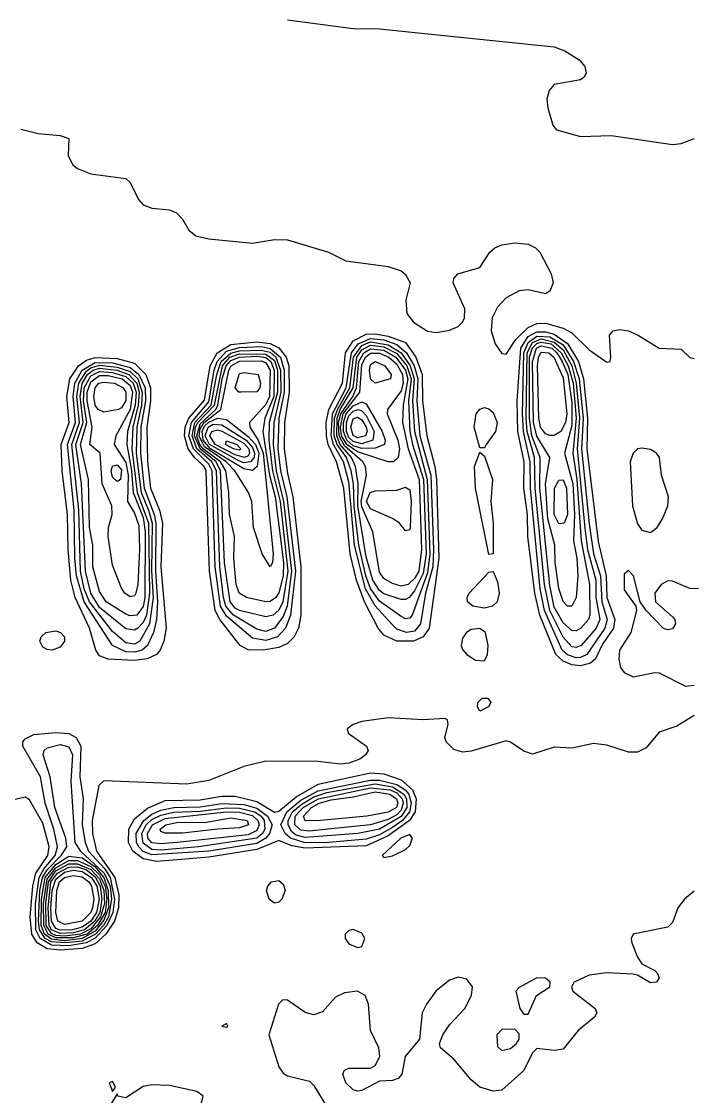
# Model space of a CAD drawing. Header units: inches. Extents: x 3311818 to 3313075, y 1372003 to 1372737.
# Drawn here: x 3312307.6 to 3312366, y 1372491.9 to 1372585.6 of the extents above; entities that cross this region are included whole.
import ezdxf

# ---------------------------------------------------------------- set-up
doc = ezdxf.new("R2010")
doc.units = ezdxf.units.IN
doc.header["$MEASUREMENT"] = 0

msp = doc.modelspace()

# ---------------------------------------------------------------- linework, layer by layer
for points, elevation in [([(3312330.75, 1372585.713), (3312336.468, 1372584.934), (3312338.754, 1372584.917), (3312354, 1372583.337), (3312354.91, 1372582.987), (3312356.167, 1372582.225), (3312356.668, 1372581.646), (3312356.777, 1372581.082), (3312356.613, 1372580.701), (3312356.287, 1372580.472), (3312354, 1372580.069), (3312353.539, 1372579.557), (3312353.344, 1372578.795), (3312353.423, 1372578.033), (3312353.873, 1372576.508), (3312354.202, 1372576.127), (3312356.287, 1372575.537), (3312358.955, 1372575.628), (3312364.29, 1372574.834), (3312365.053, 1372574.91), (3312366.196, 1372575.373)], 4494), ([(3312307.501, 1372576.184), (3312309.026, 1372575.797), (3312310.931, 1372575.615), (3312311.694, 1372575.365), (3312311.617, 1372573.84), (3312312.035, 1372573.078), (3312312.456, 1372572.741), (3312313.599, 1372572.282), (3312316.648, 1372571.869), (3312317.03, 1372571.532), (3312317.746, 1372570.029), (3312318.173, 1372569.568), (3312318.935, 1372569.285), (3312320.46, 1372569.145), (3312321.063, 1372568.885), (3312321.603, 1372568.34), (3312322.155, 1372567.361), (3312322.747, 1372566.874), (3312323.89, 1372566.615), (3312327.701, 1372566.247), (3312329.607, 1372566.551), (3312330.75, 1372566.519), (3312334.329, 1372565.455), (3312335.832, 1372564.693), (3312339.517, 1372564.191), (3312340.66, 1372563.81), (3312341.041, 1372563.518), (3312341.435, 1372562.787), (3312341.047, 1372561.263), (3312341.142, 1372560.119), (3312341.725, 1372559.357), (3312342.947, 1372558.553), (3312343.709, 1372558.444), (3312344.853, 1372558.648), (3312345.615, 1372558.978), (3312346, 1372559.357), (3312346.177, 1372559.738), (3312346.2, 1372560.5), (3312345.178, 1372562.787), (3312345.246, 1372563.168), (3312345.603, 1372563.549), (3312347.52, 1372564.127), (3312348.375, 1372565.455), (3312348.819, 1372565.836), (3312349.426, 1372566.089), (3312350.57, 1372566.263), (3312351.713, 1372566.139), (3312352.349, 1372565.836), (3312352.744, 1372565.455), (3312353.715, 1372563.549), (3312353.89, 1372562.787), (3312353.619, 1372562.048), (3312353.237, 1372561.826), (3312351.713, 1372562.172), (3312350.951, 1372562.082), (3312349.807, 1372561.464), (3312349.045, 1372560.657), (3312348.597, 1372559.738), (3312348.491, 1372558.595), (3312348.84, 1372557.451), (3312349.426, 1372556.629), (3312349.807, 1372556.558), (3312350.634, 1372557.832), (3312351.713, 1372558.897), (3312352.475, 1372559.231), (3312353.237, 1372559.266), (3312354.762, 1372558.837), (3312355.524, 1372558.413), (3312357.049, 1372556.95), (3312358.573, 1372555.859), (3312358.859, 1372555.927), (3312358.927, 1372556.308), (3312358.799, 1372558.213), (3312359.124, 1372558.595), (3312359.717, 1372558.708), (3312360.479, 1372558.581), (3312361.241, 1372558.248), (3312363.147, 1372557.07), (3312365.053, 1372557.007), (3312365.815, 1372556.276), (3312366.196, 1372556.169)], 4495), ([(3312341.741, 1372531.534), (3312340.279, 1372531.557), (3312339.135, 1372532.063), (3312338.659, 1372532.677), (3312337.448, 1372534.964), (3312336.773, 1372536.87), (3312336.211, 1372539.157), (3312335.663, 1372544.874), (3312335.021, 1372547.161), (3312334.289, 1372548.685), (3312334.134, 1372549.447), (3312334.128, 1372550.591), (3312334.359, 1372551.734), (3312335.537, 1372554.021), (3312335.812, 1372556.689), (3312336.468, 1372557.721), (3312337.611, 1372558.308), (3312338.373, 1372558.347), (3312339.517, 1372558.138), (3312341.041, 1372557.564), (3312341.943, 1372556.308), (3312342.493, 1372554.783), (3312342.503, 1372552.496), (3312342.882, 1372549.447), (3312343.594, 1372546.779), (3312343.734, 1372545.636), (3312343.923, 1372538.776), (3312343.088, 1372532.677), (3312342.566, 1372531.919), (3312341.741, 1372531.534)], 4496), ([(3312341.117, 1372532.296), (3312340.279, 1372532.603), (3312339.898, 1372532.96), (3312338.373, 1372534.635), (3312337.548, 1372536.108), (3312336.571, 1372539.919), (3312336.086, 1372545.437), (3312335.628, 1372547.161), (3312334.754, 1372548.685), (3312334.552, 1372549.447), (3312334.664, 1372551.353), (3312335.866, 1372553.64), (3312336.318, 1372556.689), (3312336.893, 1372557.451), (3312337.992, 1372557.93), (3312339.135, 1372557.8), (3312340.279, 1372557.4), (3312341.118, 1372556.689), (3312341.78, 1372555.546), (3312342.096, 1372554.402), (3312342.004, 1372552.496), (3312342.29, 1372549.447), (3312343.229, 1372546.017), (3312343.471, 1372539.538), (3312343.4, 1372538.013), (3312342.786, 1372535.726), (3312342.346, 1372533.058), (3312341.803, 1372532.426), (3312341.117, 1372532.296)], 4497), ([(3312357.156, 1372529.628), (3312356.287, 1372529.392), (3312355.524, 1372529.469), (3312354.762, 1372529.797), (3312354.119, 1372530.391), (3312352.749, 1372533.821), (3312352.305, 1372535.726), (3312351.683, 1372540.681), (3312351.649, 1372542.587), (3312351.349, 1372544.874), (3312351.36, 1372547.161), (3312350.813, 1372549.828), (3312350.754, 1372552.496), (3312351.075, 1372557.07), (3312351.713, 1372558.107), (3312352.475, 1372558.506), (3312353.237, 1372558.52), (3312354, 1372558.307), (3312355.143, 1372557.492), (3312356.099, 1372555.927), (3312356.549, 1372554.402), (3312356.903, 1372550.972), (3312356.845, 1372548.304), (3312357.811, 1372540.24), (3312358.523, 1372537.251), (3312358.587, 1372535.345), (3312359.283, 1372533.44), (3312359.172, 1372532.677), (3312358.192, 1372531.29), (3312357.596, 1372530.009), (3312357.156, 1372529.628)], 4496), ([(3312356.848, 1372530.391), (3312356.287, 1372530.106), (3312355.905, 1372530.092), (3312355.143, 1372530.362), (3312354.694, 1372530.772), (3312353.156, 1372534.202), (3312352.78, 1372536.108), (3312351.917, 1372544.874), (3312351.896, 1372547.161), (3312351.307, 1372549.828), (3312351.216, 1372551.353), (3312351.356, 1372556.689), (3312351.713, 1372557.578), (3312352.475, 1372558.137), (3312353.619, 1372558.08), (3312354.762, 1372557.371), (3312355.674, 1372555.927), (3312356.155, 1372554.402), (3312356.505, 1372550.972), (3312356.384, 1372548.304), (3312357.049, 1372541.761), (3312357.43, 1372539.159), (3312358.019, 1372537.251), (3312358.141, 1372534.964), (3312358.609, 1372533.44), (3312358.415, 1372532.677), (3312356.848, 1372530.391)], 4497), ([(3312356.339, 1372531.153), (3312355.905, 1372530.98), (3312355.524, 1372531.054), (3312354.762, 1372531.88), (3312353.597, 1372534.202), (3312353.15, 1372536.489), (3312352.334, 1372544.874), (3312352.284, 1372547.542), (3312351.636, 1372549.828), (3312351.542, 1372550.972), (3312351.637, 1372556.689), (3312352.094, 1372557.578), (3312352.856, 1372557.909), (3312354, 1372557.61), (3312354.762, 1372556.927), (3312355.524, 1372555.53), (3312355.907, 1372554.021), (3312356.195, 1372550.972), (3312356.006, 1372548.304), (3312356.668, 1372541.38), (3312356.905, 1372539.538), (3312357.62, 1372536.87), (3312357.607, 1372535.345), (3312357.958, 1372533.44), (3312357.645, 1372532.677), (3312356.339, 1372531.153)], 4498), ([(3312328.631, 1372530.772), (3312327.32, 1372530.791), (3312326.63, 1372531.153), (3312324.852, 1372533.44), (3312324.445, 1372534.202), (3312323.96, 1372537.632), (3312323.657, 1372546.398), (3312323.49, 1372546.779), (3312322.644, 1372547.542), (3312322.089, 1372548.304), (3312321.765, 1372549.447), (3312321.815, 1372550.21), (3312322.136, 1372550.972), (3312323.509, 1372552.544), (3312324.006, 1372555.546), (3312324.62, 1372556.689), (3312325.796, 1372557.412), (3312328.083, 1372557.632), (3312329.226, 1372557.502), (3312329.988, 1372557.098), (3312330.63, 1372556.308), (3312330.854, 1372555.546), (3312330.896, 1372553.259), (3312330.494, 1372550.591), (3312330.468, 1372548.304), (3312330.75, 1372546.149), (3312331.213, 1372544.111), (3312331.903, 1372538.013), (3312331.917, 1372533.821), (3312331.717, 1372532.677), (3312331.341, 1372531.915), (3312330.75, 1372531.336), (3312329.988, 1372530.998), (3312328.631, 1372530.772)], 4496), ([(3312329.865, 1372531.915), (3312328.845, 1372531.593), (3312327.701, 1372531.814), (3312325.415, 1372533.728), (3312324.915, 1372534.583), (3312324.447, 1372538.013), (3312324.176, 1372546.398), (3312323.89, 1372546.976), (3312322.539, 1372548.304), (3312322.159, 1372549.447), (3312322.387, 1372550.591), (3312323.89, 1372552.402), (3312324.356, 1372555.164), (3312324.623, 1372555.927), (3312325.415, 1372556.808), (3312326.558, 1372557.148), (3312328.464, 1372557.225), (3312329.226, 1372557.06), (3312330.127, 1372556.308), (3312330.451, 1372555.164), (3312330.454, 1372553.259), (3312329.981, 1372550.972), (3312329.899, 1372548.304), (3312330.128, 1372546.398), (3312330.697, 1372544.111), (3312331.435, 1372537.632), (3312331.013, 1372533.821), (3312330.562, 1372532.677), (3312329.865, 1372531.915)], 4497), ([(3312329.61, 1372532.677), (3312328.845, 1372532.389), (3312328.083, 1372532.578), (3312326.043, 1372533.821), (3312325.38, 1372534.583), (3312325.16, 1372535.345), (3312324.843, 1372538.013), (3312324.547, 1372546.398), (3312324.151, 1372547.161), (3312322.855, 1372548.304), (3312322.429, 1372549.447), (3312322.675, 1372550.591), (3312324.083, 1372552.115), (3312324.576, 1372554.783), (3312324.97, 1372555.927), (3312325.796, 1372556.662), (3312326.558, 1372556.857), (3312328.464, 1372556.923), (3312329.226, 1372556.729), (3312329.74, 1372556.308), (3312330.147, 1372555.164), (3312330.156, 1372553.259), (3312329.551, 1372550.591), (3312329.499, 1372548.685), (3312329.758, 1372546.398), (3312330.408, 1372543.73), (3312331.092, 1372537.632), (3312330.712, 1372534.583), (3312330.369, 1372533.683), (3312329.61, 1372532.677)], 4498), ([(3312341.62, 1372533.821), (3312341.422, 1372533.558), (3312341.041, 1372533.49), (3312340.66, 1372533.681), (3312338.754, 1372535.038), (3312337.992, 1372536.126), (3312337.568, 1372537.251), (3312336.971, 1372539.919), (3312336.561, 1372543.349), (3312336.509, 1372545.255), (3312336.284, 1372546.398), (3312335.89, 1372547.542), (3312335.073, 1372548.685), (3312334.804, 1372549.447), (3312334.838, 1372550.972), (3312335.09, 1372551.734), (3312336.184, 1372553.64), (3312336.51, 1372556.308), (3312337.23, 1372557.314), (3312337.992, 1372557.622), (3312339.517, 1372557.373), (3312340.653, 1372556.689), (3312341.449, 1372555.546), (3312341.789, 1372554.402), (3312341.643, 1372552.496), (3312341.818, 1372549.828), (3312342.93, 1372545.636), (3312343.139, 1372539.157), (3312342.947, 1372537.501), (3312341.62, 1372533.821)], 4498), ([(3312341.339, 1372535.345), (3312341.041, 1372535.163), (3312340.66, 1372535.164), (3312339.135, 1372535.683), (3312338.754, 1372535.963), (3312338.169, 1372536.87), (3312337.611, 1372538.89), (3312336.867, 1372543.349), (3312336.903, 1372545.255), (3312336.672, 1372546.779), (3312336.321, 1372547.542), (3312335.347, 1372548.685), (3312335.035, 1372549.447), (3312335.062, 1372550.972), (3312335.34, 1372551.734), (3312336.461, 1372553.64), (3312336.798, 1372556.308), (3312337.23, 1372556.94), (3312337.992, 1372557.333), (3312339.135, 1372557.209), (3312340.279, 1372556.624), (3312341.144, 1372555.546), (3312341.523, 1372554.402), (3312341.298, 1372552.496), (3312341.397, 1372549.828), (3312341.627, 1372548.685), (3312342.613, 1372545.636), (3312342.817, 1372539.157), (3312342.566, 1372537.43), (3312341.803, 1372535.921), (3312341.339, 1372535.345)], 4499), ([(3312341.268, 1372536.489), (3312340.66, 1372536.341), (3312339.898, 1372536.567), (3312339.135, 1372536.995), (3312338.754, 1372537.553), (3312338.179, 1372541.062), (3312337.23, 1372543.261), (3312337.155, 1372543.73), (3312337.626, 1372546.017), (3312337.544, 1372546.779), (3312337.301, 1372547.161), (3312335.705, 1372548.573), (3312335.243, 1372549.447), (3312335.2, 1372550.591), (3312335.388, 1372551.353), (3312336.426, 1372552.878), (3312336.755, 1372553.64), (3312336.967, 1372555.927), (3312337.399, 1372556.689), (3312337.992, 1372557.034), (3312339.135, 1372556.901), (3312340.183, 1372556.308), (3312341.027, 1372555.164), (3312341.229, 1372554.402), (3312340.822, 1372552.115), (3312340.759, 1372550.591), (3312341.262, 1372548.304), (3312342.219, 1372545.636), (3312342.432, 1372539.538), (3312342.185, 1372537.647), (3312341.803, 1372536.992), (3312341.268, 1372536.489)], 4500), ([(3312356.316, 1372532.677), (3312355.905, 1372532.443), (3312355.524, 1372532.461), (3312354.762, 1372533.14), (3312354, 1372534.507), (3312353.619, 1372536.384), (3312352.741, 1372544.874), (3312352.757, 1372547.542), (3312352.055, 1372549.447), (3312351.84, 1372550.972), (3312351.847, 1372556.308), (3312352.094, 1372557.12), (3312352.475, 1372557.503), (3312352.856, 1372557.616), (3312353.712, 1372557.451), (3312354.597, 1372556.689), (3312355.22, 1372555.546), (3312355.63, 1372554.021), (3312355.909, 1372550.972), (3312355.612, 1372547.923), (3312355.975, 1372545.636), (3312356.333, 1372540.3), (3312357.077, 1372536.489), (3312357.096, 1372533.821), (3312356.974, 1372533.44), (3312356.316, 1372532.677)], 4499), ([(3312355.143, 1372534.583), (3312354.762, 1372535.012), (3312354.381, 1372536.138), (3312354.065, 1372538.394), (3312354.056, 1372539.919), (3312353.432, 1372542.206), (3312353.225, 1372545.255), (3312353.597, 1372547.542), (3312352.475, 1372549.414), (3312352.186, 1372550.591), (3312352.098, 1372555.927), (3312352.46, 1372557.07), (3312352.856, 1372557.273), (3312353.771, 1372557.07), (3312354.208, 1372556.689), (3312354.698, 1372555.927), (3312355.17, 1372554.783), (3312355.524, 1372552.316), (3312355.524, 1372550.347), (3312354.877, 1372547.923), (3312355.623, 1372545.255), (3312355.746, 1372542.587), (3312355.665, 1372540.3), (3312355.973, 1372538.776), (3312356.052, 1372537.251), (3312355.901, 1372535.345), (3312355.524, 1372534.603), (3312355.143, 1372534.583)], 4500), ([(3312318.503, 1372530.009), (3312317.411, 1372529.87), (3312315.124, 1372529.969), (3312314.362, 1372530.256), (3312314.054, 1372530.772), (3312313.491, 1372532.677), (3312312.238, 1372535.345), (3312311.86, 1372536.87), (3312311.618, 1372539.538), (3312311.568, 1372542.587), (3312311.113, 1372546.398), (3312311.016, 1372548.685), (3312311.709, 1372550.591), (3312311.527, 1372552.878), (3312311.779, 1372554.402), (3312312.537, 1372555.546), (3312313.218, 1372556.032), (3312313.98, 1372556.277), (3312315.886, 1372556.197), (3312317.411, 1372555.776), (3312318.394, 1372554.783), (3312318.791, 1372553.64), (3312318.814, 1372552.496), (3312318.482, 1372550.21), (3312318.554, 1372547.212), (3312318.815, 1372544.874), (3312319.578, 1372542.968), (3312319.838, 1372541.825), (3312319.702, 1372538.013), (3312320.159, 1372532.677), (3312319.968, 1372531.534), (3312319.65, 1372530.772), (3312319.316, 1372530.377), (3312318.503, 1372530.009)], 4496), ([(3312329.502, 1372533.821), (3312328.845, 1372533.662), (3312326.558, 1372534.224), (3312326.177, 1372534.43), (3312325.748, 1372534.964), (3312325.246, 1372538.394), (3312324.918, 1372546.398), (3312324.522, 1372547.161), (3312323.128, 1372548.305), (3312322.642, 1372549.447), (3312322.737, 1372550.21), (3312322.936, 1372550.591), (3312324.38, 1372552.115), (3312325.079, 1372555.546), (3312325.721, 1372556.308), (3312326.558, 1372556.584), (3312328.845, 1372556.574), (3312329.607, 1372555.997), (3312329.867, 1372555.164), (3312329.884, 1372553.259), (3312329.161, 1372550.591), (3312329.119, 1372549.066), (3312329.436, 1372546.398), (3312330.094, 1372543.73), (3312330.776, 1372537.632), (3312330.331, 1372534.964), (3312329.988, 1372534.235), (3312329.502, 1372533.821)], 4499), ([(3312329.737, 1372535.345), (3312329.226, 1372534.989), (3312328.845, 1372534.986), (3312327.171, 1372535.345), (3312326.521, 1372535.726), (3312326.284, 1372536.489), (3312326.061, 1372538.776), (3312326.119, 1372540.681), (3312325.697, 1372542.587), (3312325.637, 1372544.493), (3312325.383, 1372546.398), (3312324.913, 1372547.161), (3312323.397, 1372548.304), (3312323.101, 1372548.685), (3312322.851, 1372549.447), (3312323.128, 1372550.498), (3312324.492, 1372551.734), (3312324.676, 1372552.115), (3312325.047, 1372554.402), (3312325.392, 1372555.546), (3312325.796, 1372556.007), (3312326.558, 1372556.31), (3312328.083, 1372556.379), (3312328.845, 1372556.261), (3312329.289, 1372555.927), (3312329.587, 1372555.164), (3312329.551, 1372552.878), (3312328.761, 1372550.972), (3312328.589, 1372549.828), (3312329.173, 1372546.017), (3312329.674, 1372544.111), (3312330.391, 1372538.394), (3312330.358, 1372537.251), (3312329.988, 1372535.77), (3312329.737, 1372535.345)], 4500), ([(3312329.24, 1372538.013), (3312328.53, 1372539.157), (3312327.77, 1372541.443), (3312327.632, 1372543.73), (3312327.352, 1372544.493), (3312326.156, 1372546.398), (3312325.388, 1372547.161), (3312323.509, 1372548.482), (3312323.055, 1372549.447), (3312323.128, 1372550.039), (3312323.472, 1372550.591), (3312324.931, 1372551.734), (3312325.618, 1372555.164), (3312325.832, 1372555.546), (3312326.558, 1372555.948), (3312328.464, 1372555.979), (3312328.845, 1372555.804), (3312329.23, 1372555.164), (3312329.181, 1372552.878), (3312328.845, 1372552.173), (3312327.424, 1372550.591), (3312327.471, 1372550.21), (3312328.196, 1372549.066), (3312328.612, 1372547.923), (3312329.496, 1372539.157), (3312329.447, 1372538.394), (3312329.24, 1372538.013)], 4501), ([(3312339.986, 1372547.161), (3312339.517, 1372547.173), (3312336.849, 1372548.056), (3312335.921, 1372548.685), (3312335.463, 1372549.447), (3312335.376, 1372550.21), (3312335.609, 1372551.353), (3312337.039, 1372553.259), (3312337.23, 1372555.625), (3312337.536, 1372556.308), (3312337.992, 1372556.646), (3312338.754, 1372556.651), (3312339.572, 1372556.308), (3312340.279, 1372555.681), (3312340.78, 1372554.783), (3312340.841, 1372554.021), (3312340.66, 1372553.365), (3312339.475, 1372551.734), (3312339.418, 1372551.353), (3312340.361, 1372549.066), (3312340.521, 1372548.304), (3312340.403, 1372547.542), (3312339.986, 1372547.161)], 4501), ([(3312354.577, 1372549.828), (3312354, 1372549.479), (3312353.619, 1372549.469), (3312353.237, 1372549.621), (3312352.793, 1372550.21), (3312352.653, 1372550.972), (3312352.533, 1372555.546), (3312352.62, 1372556.308), (3312352.856, 1372556.724), (3312353.526, 1372556.689), (3312353.955, 1372556.308), (3312354.762, 1372554.49), (3312355.098, 1372551.353), (3312354.973, 1372550.591), (3312354.577, 1372549.828)], 4501), ([(3312318.092, 1372530.772), (3312317.411, 1372530.575), (3312316.648, 1372530.616), (3312315.505, 1372531.157), (3312313.011, 1372534.964), (3312312.369, 1372537.251), (3312312.208, 1372538.776), (3312312.157, 1372542.968), (3312311.585, 1372548.685), (3312312.267, 1372550.591), (3312312.079, 1372552.878), (3312312.206, 1372554.021), (3312312.856, 1372555.164), (3312313.98, 1372555.84), (3312315.505, 1372555.814), (3312317.03, 1372555.409), (3312317.802, 1372554.783), (3312318.343, 1372553.64), (3312318.37, 1372552.496), (3312317.975, 1372550.21), (3312317.945, 1372547.923), (3312318.254, 1372544.874), (3312319.138, 1372542.587), (3312319.284, 1372541.825), (3312319.24, 1372537.632), (3312319.408, 1372534.964), (3312319.314, 1372533.44), (3312319.073, 1372532.296), (3312318.554, 1372531.157), (3312318.092, 1372530.772)], 4497), ([(3312317.886, 1372531.534), (3312317.411, 1372531.286), (3312316.648, 1372531.384), (3312315.505, 1372532.4), (3312313.476, 1372534.964), (3312313.036, 1372536.108), (3312312.712, 1372537.632), (3312312.557, 1372542.968), (3312311.959, 1372548.685), (3312312.623, 1372550.591), (3312312.391, 1372552.878), (3312312.553, 1372554.021), (3312313.218, 1372555.083), (3312313.599, 1372555.366), (3312314.362, 1372555.601), (3312315.886, 1372555.431), (3312317.03, 1372555.04), (3312317.699, 1372554.402), (3312318.089, 1372553.259), (3312318.008, 1372552.115), (3312317.616, 1372550.21), (3312317.566, 1372547.923), (3312317.984, 1372544.493), (3312318.637, 1372542.968), (3312318.939, 1372541.825), (3312318.906, 1372537.632), (3312319.044, 1372535.345), (3312318.72, 1372533.058), (3312317.886, 1372531.534)], 4498), ([(3312317.715, 1372532.677), (3312317.411, 1372532.495), (3312316.648, 1372532.608), (3312314.362, 1372534.488), (3312313.599, 1372535.721), (3312313.132, 1372537.632), (3312312.787, 1372545.255), (3312312.306, 1372548.685), (3312312.932, 1372550.591), (3312312.666, 1372552.878), (3312312.837, 1372553.989), (3312313.306, 1372554.783), (3312313.814, 1372555.164), (3312314.362, 1372555.332), (3312315.861, 1372555.164), (3312316.91, 1372554.783), (3312317.611, 1372554.021), (3312317.83, 1372553.259), (3312317.737, 1372552.115), (3312317.278, 1372550.21), (3312317.185, 1372548.304), (3312317.652, 1372544.493), (3312318.63, 1372541.825), (3312318.717, 1372535.726), (3312318.465, 1372533.821), (3312318.173, 1372533.162), (3312317.715, 1372532.677)], 4499), ([(3312317.601, 1372533.821), (3312317.03, 1372533.757), (3312316.648, 1372533.897), (3312314.947, 1372534.964), (3312314.362, 1372535.873), (3312313.778, 1372538.013), (3312313.769, 1372539.919), (3312313.496, 1372541.443), (3312313.397, 1372545.636), (3312312.709, 1372548.685), (3312313.245, 1372550.591), (3312312.967, 1372552.496), (3312313.027, 1372553.64), (3312313.599, 1372554.682), (3312314.362, 1372555.052), (3312315.505, 1372554.961), (3312316.648, 1372554.611), (3312317.295, 1372554.021), (3312317.558, 1372553.259), (3312317.468, 1372552.115), (3312316.809, 1372549.828), (3312316.731, 1372548.685), (3312317.149, 1372546.398), (3312317.297, 1372544.493), (3312318.173, 1372542.32), (3312318.35, 1372541.062), (3312318.305, 1372535.345), (3312318.173, 1372534.578), (3312317.601, 1372533.821)], 4500), ([(3312339.713, 1372554.402), (3312338.373, 1372554.042), (3312337.978, 1372554.402), (3312337.891, 1372555.164), (3312337.992, 1372555.662), (3312338.373, 1372555.927), (3312339.24, 1372555.546), (3312339.79, 1372554.783), (3312339.713, 1372554.402)], 4502), ([(3312317.524, 1372535.726), (3312317.411, 1372535.499), (3312317.03, 1372535.418), (3312316.563, 1372535.726), (3312316.267, 1372536.166), (3312315.505, 1372538.175), (3312315.102, 1372540.681), (3312315.141, 1372541.443), (3312315.471, 1372542.587), (3312315.439, 1372543.349), (3312314.605, 1372545.255), (3312314.41, 1372547.923), (3312313.512, 1372548.685), (3312313.721, 1372550.21), (3312313.293, 1372552.496), (3312313.29, 1372553.259), (3312313.599, 1372554.163), (3312314.362, 1372554.715), (3312315.124, 1372554.706), (3312316.343, 1372554.402), (3312317.03, 1372553.829), (3312317.229, 1372553.259), (3312317.03, 1372551.747), (3312315.783, 1372549.447), (3312315.642, 1372548.685), (3312316.648, 1372547.119), (3312316.85, 1372546.017), (3312316.803, 1372543.73), (3312317.411, 1372542.691), (3312317.792, 1372541.621), (3312317.848, 1372539.538), (3312317.691, 1372536.489), (3312317.524, 1372535.726)], 4501), ([(3312316.025, 1372551.734), (3312314.743, 1372551.514), (3312314.255, 1372551.734), (3312313.98, 1372552.115), (3312313.873, 1372552.878), (3312313.976, 1372553.64), (3312314.307, 1372554.021), (3312314.743, 1372554.125), (3312315.654, 1372554.021), (3312316.428, 1372553.64), (3312316.669, 1372553.259), (3312316.648, 1372552.527), (3312316.267, 1372551.877), (3312316.025, 1372551.734)], 4502), ([(3312326.697, 1372553.259), (3312326.512, 1372553.259), (3312326.183, 1372553.64), (3312326.558, 1372554.886), (3312326.939, 1372554.964), (3312328.197, 1372554.783), (3312328.403, 1372554.021), (3312328.342, 1372553.64), (3312328.083, 1372553.286), (3312326.697, 1372553.259)], 4502), ([(3312339.186, 1372548.685), (3312338.373, 1372548.355), (3312337.23, 1372548.346), (3312336.468, 1372548.584), (3312335.908, 1372549.066), (3312335.613, 1372549.828), (3312335.623, 1372550.591), (3312335.87, 1372551.353), (3312336.468, 1372552.058), (3312337.23, 1372552.395), (3312337.611, 1372552.219), (3312339.006, 1372549.828), (3312339.266, 1372549.066), (3312339.186, 1372548.685)], 4502), ([(3312338.194, 1372549.066), (3312337.23, 1372548.74), (3312336.468, 1372548.946), (3312336.086, 1372549.301), (3312335.889, 1372549.828), (3312335.899, 1372550.591), (3312336.086, 1372551.177), (3312336.468, 1372551.604), (3312336.904, 1372551.734), (3312337.23, 1372551.624), (3312337.611, 1372551.226), (3312338.306, 1372549.828), (3312338.194, 1372549.066)], 4503), ([(3312348.053, 1372548.685), (3312347.902, 1372548.406), (3312347.52, 1372548.403), (3312347.004, 1372550.21), (3312347.192, 1372551.353), (3312347.52, 1372551.768), (3312347.902, 1372551.898), (3312348.283, 1372551.804), (3312348.664, 1372551.49), (3312349.012, 1372550.591), (3312348.876, 1372549.828), (3312348.053, 1372548.685)], 4496), ([(3312328.116, 1372546.779), (3312327.701, 1372546.412), (3312326.939, 1372546.572), (3312324.032, 1372548.304), (3312323.387, 1372549.066), (3312323.31, 1372549.828), (3312323.509, 1372550.276), (3312323.89, 1372550.633), (3312324.652, 1372550.97), (3312325.415, 1372550.866), (3312327.32, 1372549.381), (3312327.956, 1372548.685), (3312328.261, 1372547.923), (3312328.116, 1372546.779)], 4502), ([(3312327.531, 1372547.161), (3312326.939, 1372547.101), (3312326.558, 1372547.237), (3312323.945, 1372548.685), (3312323.562, 1372549.447), (3312323.839, 1372550.21), (3312324.271, 1372550.463), (3312325.033, 1372550.394), (3312327.136, 1372549.066), (3312327.701, 1372548.43), (3312327.883, 1372547.923), (3312327.85, 1372547.542), (3312327.531, 1372547.161)], 4503), ([(3312337.556, 1372549.447), (3312336.849, 1372549.274), (3312336.468, 1372549.477), (3312336.252, 1372550.21), (3312336.468, 1372550.934), (3312336.849, 1372551.075), (3312337.23, 1372550.827), (3312337.608, 1372550.21), (3312337.679, 1372549.828), (3312337.556, 1372549.447)], 4504), ([(3312326.997, 1372547.542), (3312326.177, 1372547.776), (3312324.437, 1372548.685), (3312323.987, 1372549.447), (3312324.141, 1372549.828), (3312324.652, 1372549.976), (3312325.033, 1372549.853), (3312326.939, 1372548.804), (3312327.368, 1372548.304), (3312327.438, 1372547.923), (3312327.32, 1372547.688), (3312326.997, 1372547.542)], 4504), ([(3312326.689, 1372548.304), (3312326.558, 1372548.198), (3312326.031, 1372548.304), (3312325.35, 1372548.685), (3312325.415, 1372549.003), (3312326.336, 1372548.685), (3312326.689, 1372548.304)], 4505), ([(3312348.671, 1372539.157), (3312348.283, 1372539.096), (3312347.129, 1372544.874), (3312347.043, 1372546.779), (3312347.52, 1372548.014), (3312347.902, 1372547.667), (3312348.609, 1372545.636), (3312348.467, 1372543.73), (3312348.667, 1372541.825), (3312348.671, 1372539.157)], 4496), ([(3312362.385, 1372541.002), (3312362.976, 1372541.443), (3312363.436, 1372542.206), (3312363.885, 1372543.349), (3312363.967, 1372544.111), (3312363.352, 1372546.017), (3312363.18, 1372547.542), (3312362.906, 1372547.923), (3312362.385, 1372548.247), (3312361.622, 1372548.38), (3312361.241, 1372548.304), (3312360.86, 1372547.945), (3312360.598, 1372547.161), (3312360.825, 1372543.349), (3312361.241, 1372541.761), (3312361.622, 1372541.223), (3312362.385, 1372541.002)], 4495), ([(3312316.187, 1372545.636), (3312315.886, 1372545.456), (3312315.505, 1372545.831), (3312315.39, 1372546.398), (3312315.505, 1372546.794), (3312315.886, 1372546.928), (3312316.267, 1372546.474), (3312316.187, 1372545.636)], 4502), ([(3312341.438, 1372541.443), (3312341.422, 1372541.246), (3312341.041, 1372541.167), (3312340.517, 1372541.825), (3312339.965, 1372542.206), (3312337.992, 1372543.072), (3312337.634, 1372543.73), (3312337.962, 1372544.493), (3312338.373, 1372544.66), (3312340.279, 1372544.708), (3312341.041, 1372544.963), (3312341.422, 1372544.736), (3312341.532, 1372543.73), (3312341.438, 1372541.443)], 4501), ([(3312354.856, 1372541.825), (3312354.381, 1372541.785), (3312353.998, 1372542.587), (3312354.026, 1372544.874), (3312354.381, 1372545.587), (3312354.762, 1372545.592), (3312355.066, 1372544.874), (3312355.153, 1372542.587), (3312354.856, 1372541.825)], 4501), ([(3312348.621, 1372534.583), (3312347.902, 1372534.422), (3312346.905, 1372534.583), (3312346.44, 1372534.964), (3312346.394, 1372535.345), (3312346.568, 1372535.726), (3312348.283, 1372537.569), (3312348.664, 1372537.605), (3312349.045, 1372536.728), (3312349.201, 1372535.726), (3312349.018, 1372534.964), (3312348.621, 1372534.583)], 4496), ([(3312366.577, 1372536.108), (3312365.815, 1372536.146), (3312364.29, 1372536.764), (3312363.909, 1372536.794), (3312363.306, 1372536.489), (3312362.766, 1372535.726), (3312362.814, 1372534.964), (3312364.29, 1372533.678), (3312364.502, 1372533.44), (3312364.557, 1372533.058), (3312364.29, 1372532.627), (3312363.909, 1372532.534), (3312363.528, 1372532.655), (3312362.004, 1372534.202), (3312361.495, 1372534.964), (3312360.915, 1372537.251), (3312360.479, 1372537.692), (3312360.098, 1372537.387), (3312360.098, 1372536.006), (3312361.098, 1372534.583), (3312361.155, 1372534.202), (3312360.662, 1372532.296), (3312359.687, 1372530.772), (3312359.61, 1372530.009), (3312359.772, 1372529.247), (3312360.098, 1372528.816), (3312360.86, 1372528.428), (3312362.766, 1372528.826), (3312363.147, 1372528.781), (3312365.434, 1372527.619), (3312366.196, 1372527.698)], 4495), ([(3312347.902, 1372529.815), (3312348.168, 1372530.391), (3312348.229, 1372531.153), (3312348.016, 1372532.296), (3312347.52, 1372532.636), (3312346.758, 1372532.557), (3312346.347, 1372532.296), (3312345.996, 1372531.802), (3312345.87, 1372531.153), (3312345.996, 1372530.826), (3312346.377, 1372530.378), (3312347.139, 1372529.887), (3312347.902, 1372529.815)], 4495), ([(3312310.236, 1372530.772), (3312309.788, 1372530.806), (3312309.407, 1372531.026), (3312309.169, 1372531.534), (3312309.281, 1372531.915), (3312309.697, 1372532.296), (3312310.55, 1372532.437), (3312310.967, 1372532.296), (3312311.304, 1372531.915), (3312311.313, 1372531.534), (3312310.931, 1372531.034), (3312310.236, 1372530.772)], 4496), ([(3312348.253, 1372525.817), (3312347.52, 1372525.44), (3312347.318, 1372525.817), (3312347.342, 1372526.198), (3312347.711, 1372526.579), (3312348.201, 1372526.579), (3312348.48, 1372526.198), (3312348.253, 1372525.817)], 4496), ([(3312366.196, 1372525.066), (3312364.672, 1372524.13), (3312363.147, 1372523.608), (3312362.004, 1372522.245), (3312361.241, 1372521.875), (3312360.479, 1372521.873), (3312358.573, 1372522.475), (3312357.43, 1372522.611), (3312355.524, 1372522.208), (3312354, 1372522.316), (3312352.094, 1372521.693), (3312351.332, 1372521.941), (3312350.188, 1372522.752), (3312349.807, 1372522.844), (3312346.758, 1372521.954), (3312345.996, 1372521.858), (3312345.234, 1372522.105), (3312344.567, 1372522.768), (3312344.458, 1372523.149), (3312344.751, 1372524.292), (3312344.695, 1372524.673), (3312344.471, 1372524.811), (3312342.566, 1372524.686), (3312339.517, 1372524.87), (3312337.23, 1372524.545), (3312336.46, 1372524.292), (3312335.942, 1372523.911), (3312336.027, 1372523.53), (3312337.619, 1372522.387), (3312337.772, 1372522.006), (3312337.548, 1372521.624), (3312337.036, 1372521.243), (3312336.086, 1372520.898), (3312335.324, 1372520.821), (3312333.418, 1372521.049), (3312328.845, 1372521.095), (3312326.939, 1372520.618), (3312323.89, 1372519.411), (3312321.984, 1372519.084), (3312314.743, 1372519.367), (3312314.31, 1372518.956), (3312313.728, 1372515.907), (3312313.751, 1372514.764), (3312314.09, 1372513.239), (3312315.708, 1372510.953), (3312316.038, 1372509.428), (3312316.008, 1372508.285), (3312315.676, 1372507.141), (3312314.915, 1372505.998), (3312313.98, 1372505.172), (3312312.837, 1372504.753), (3312310.931, 1372504.596), (3312309.788, 1372504.731), (3312308.933, 1372505.236), (3312308.449, 1372505.998), (3312308.32, 1372507.522), (3312308.536, 1372510.19), (3312308.821, 1372511.334), (3312309.858, 1372512.858), (3312309.97, 1372513.621), (3312309.407, 1372515.689), (3312308.263, 1372517.711), (3312307.882, 1372517.949), (3312304.452, 1372517.168)], 4495), ([(3312313.189, 1372505.236), (3312311.694, 1372504.989), (3312310.169, 1372505.041), (3312309.197, 1372505.617), (3312308.818, 1372506.379), (3312308.794, 1372508.666), (3312309.114, 1372510.953), (3312309.532, 1372511.715), (3312310.484, 1372512.858), (3312310.691, 1372513.621), (3312310.385, 1372515.145), (3312309.631, 1372517.432), (3312309.221, 1372519.719), (3312307.679, 1372522.387), (3312307.687, 1372522.768), (3312307.882, 1372523.041), (3312308.645, 1372523.401), (3312310.55, 1372523.592), (3312311.694, 1372523.502), (3312312.325, 1372523.149), (3312312.736, 1372522.387), (3312312.642, 1372519.719), (3312312.925, 1372517.813), (3312312.862, 1372515.526), (3312313.125, 1372514.002), (3312313.402, 1372513.239), (3312314.784, 1372511.715), (3312315.281, 1372510.953), (3312315.67, 1372509.047), (3312315.527, 1372507.904), (3312315.013, 1372506.76), (3312313.98, 1372505.651), (3312313.189, 1372505.236)], 4496), ([(3312311.434, 1372505.236), (3312310.169, 1372505.324), (3312309.612, 1372505.617), (3312309.119, 1372506.379), (3312309.038, 1372507.141), (3312309.164, 1372509.809), (3312309.398, 1372510.953), (3312309.788, 1372511.61), (3312311.015, 1372512.858), (3312311.503, 1372513.621), (3312311.437, 1372514.383), (3312310.475, 1372517.051), (3312310.056, 1372519.719), (3312309.444, 1372521.624), (3312309.527, 1372522.006), (3312309.788, 1372522.252), (3312310.931, 1372522.537), (3312311.694, 1372522.327), (3312311.998, 1372521.624), (3312311.85, 1372519.338), (3312312.208, 1372514.002), (3312312.699, 1372513.239), (3312314.754, 1372511.334), (3312315.276, 1372510.19), (3312315.409, 1372509.047), (3312315.132, 1372507.522), (3312314.697, 1372506.76), (3312314, 1372505.998), (3312312.837, 1372505.385), (3312311.434, 1372505.236)], 4497), ([(3312321.116, 1372512.477), (3312319.316, 1372512.343), (3312318.173, 1372512.566), (3312317.251, 1372513.239), (3312316.885, 1372514.002), (3312316.929, 1372515.145), (3312317.411, 1372516.046), (3312318.554, 1372516.982), (3312320.079, 1372517.656), (3312323.128, 1372517.72), (3312325.033, 1372518.04), (3312326.177, 1372518.022), (3312328.083, 1372517.568), (3312329.607, 1372516.639), (3312329.988, 1372516.732), (3312331.513, 1372517.983), (3312333.418, 1372519.085), (3312337.992, 1372520.068), (3312339.135, 1372519.981), (3312340.66, 1372519.444), (3312341.638, 1372518.575), (3312341.96, 1372517.813), (3312341.859, 1372516.67), (3312341.371, 1372515.907), (3312339.517, 1372514.564), (3312337.611, 1372513.712), (3312332.275, 1372513.487), (3312331.132, 1372513.711), (3312329.988, 1372514.179), (3312328.083, 1372513.393), (3312323.89, 1372512.721), (3312321.116, 1372512.477)], 4495), ([(3312334.34, 1372514.002), (3312332.275, 1372513.965), (3312330.994, 1372514.383), (3312330.536, 1372514.764), (3312330.171, 1372515.526), (3312330.698, 1372516.67), (3312331.894, 1372517.687), (3312333.418, 1372518.489), (3312337.992, 1372519.433), (3312338.754, 1372519.423), (3312340.279, 1372519.057), (3312341.006, 1372518.575), (3312341.309, 1372518.194), (3312341.537, 1372517.432), (3312341.388, 1372516.67), (3312340.782, 1372515.907), (3312339.898, 1372515.291), (3312338.754, 1372514.675), (3312337.611, 1372514.289), (3312334.34, 1372514.002)], 4496), ([(3312336.872, 1372514.764), (3312332.275, 1372514.419), (3312331.513, 1372514.639), (3312331.132, 1372514.919), (3312330.806, 1372515.526), (3312330.815, 1372515.907), (3312331.187, 1372516.67), (3312331.894, 1372517.29), (3312333.037, 1372517.972), (3312334.181, 1372518.35), (3312338.373, 1372519.098), (3312339.898, 1372518.835), (3312340.894, 1372518.194), (3312341.112, 1372517.813), (3312341.157, 1372517.051), (3312340.66, 1372516.246), (3312338.754, 1372515.156), (3312336.872, 1372514.764)], 4497), ([(3312334.27, 1372515.145), (3312332.656, 1372514.972), (3312331.894, 1372515.079), (3312331.398, 1372515.526), (3312331.425, 1372516.289), (3312332.115, 1372517.051), (3312333.447, 1372517.813), (3312337.992, 1372518.76), (3312339.685, 1372518.575), (3312340.279, 1372518.311), (3312340.74, 1372517.813), (3312340.834, 1372517.432), (3312340.66, 1372516.798), (3312340.279, 1372516.41), (3312339.517, 1372516.001), (3312337.992, 1372515.526), (3312334.27, 1372515.145)], 4498), ([(3312333.633, 1372515.907), (3312332.275, 1372515.881), (3312332.143, 1372516.289), (3312332.832, 1372517.051), (3312333.51, 1372517.432), (3312334.562, 1372517.717), (3312336.468, 1372517.969), (3312338.373, 1372518.418), (3312339.671, 1372518.194), (3312340.236, 1372517.813), (3312340.364, 1372517.432), (3312340.251, 1372517.051), (3312339.517, 1372516.633), (3312337.674, 1372516.289), (3312333.633, 1372515.907)], 4499), ([(3312323.897, 1372513.239), (3312318.935, 1372512.911), (3312318.173, 1372513.215), (3312317.778, 1372513.621), (3312317.593, 1372514.002), (3312317.554, 1372514.764), (3312318.211, 1372515.907), (3312318.935, 1372516.458), (3312319.698, 1372516.803), (3312320.841, 1372517.03), (3312323.128, 1372517.089), (3312325.033, 1372517.381), (3312326.939, 1372517.314), (3312328.083, 1372517), (3312328.996, 1372516.289), (3312329.413, 1372515.526), (3312329.183, 1372514.764), (3312328.845, 1372514.364), (3312328.083, 1372513.92), (3312323.897, 1372513.239)], 4496), ([(3312322.986, 1372513.621), (3312319.698, 1372513.336), (3312318.935, 1372513.389), (3312318.173, 1372513.932), (3312318.039, 1372514.764), (3312318.421, 1372515.526), (3312318.935, 1372515.987), (3312319.698, 1372516.38), (3312320.841, 1372516.639), (3312323.128, 1372516.714), (3312325.415, 1372517.029), (3312326.558, 1372516.988), (3312327.912, 1372516.67), (3312328.442, 1372516.289), (3312328.698, 1372515.907), (3312328.76, 1372515.145), (3312328.556, 1372514.764), (3312328.066, 1372514.383), (3312322.986, 1372513.621)], 4497), ([(3312321.128, 1372514.002), (3312319.698, 1372513.88), (3312318.935, 1372513.977), (3312318.568, 1372514.383), (3312318.538, 1372514.764), (3312318.991, 1372515.526), (3312320.079, 1372516.098), (3312325.415, 1372516.672), (3312326.558, 1372516.636), (3312327.701, 1372516.349), (3312328.174, 1372515.907), (3312328.271, 1372515.526), (3312328.083, 1372515.04), (3312327.32, 1372514.652), (3312321.128, 1372514.002)], 4498), ([(3312324.673, 1372515.145), (3312321.603, 1372514.817), (3312320.079, 1372514.805), (3312319.698, 1372514.959), (3312319.644, 1372515.145), (3312320.153, 1372515.526), (3312321.222, 1372515.767), (3312323.509, 1372515.734), (3312325.796, 1372516.143), (3312327.217, 1372515.907), (3312327.333, 1372515.526), (3312326.558, 1372515.281), (3312324.673, 1372515.145)], 4499), ([(3312339.898, 1372512.842), (3312341.041, 1372513.396), (3312341.422, 1372513.746), (3312341.652, 1372514.383), (3312341.422, 1372514.697), (3312340.629, 1372514.383), (3312338.983, 1372512.858), (3312339.135, 1372512.68), (3312339.898, 1372512.842)], 4494), ([(3312312.851, 1372505.617), (3312311.313, 1372505.429), (3312310.169, 1372505.56), (3312309.57, 1372505.998), (3312309.276, 1372506.76), (3312309.306, 1372509.047), (3312309.623, 1372510.953), (3312310.55, 1372512.065), (3312311.694, 1372512.798), (3312312.837, 1372512.645), (3312313.98, 1372511.873), (3312314.746, 1372510.953), (3312315.129, 1372509.809), (3312315.138, 1372508.285), (3312314.743, 1372507.219), (3312313.98, 1372506.264), (3312312.851, 1372505.617)], 4498), ([(3312313.272, 1372505.998), (3312312.075, 1372505.685), (3312310.55, 1372505.675), (3312309.873, 1372505.998), (3312309.495, 1372506.76), (3312309.479, 1372508.666), (3312309.788, 1372510.811), (3312310.55, 1372511.79), (3312311.694, 1372512.42), (3312312.456, 1372512.427), (3312313.599, 1372511.905), (3312314.362, 1372511.179), (3312314.848, 1372510.19), (3312314.998, 1372509.047), (3312314.842, 1372507.904), (3312314.175, 1372506.76), (3312313.272, 1372505.998)], 4499), ([(3312312.706, 1372505.998), (3312311.313, 1372505.834), (3312310.55, 1372505.893), (3312310.169, 1372506.052), (3312309.711, 1372506.76), (3312309.675, 1372508.666), (3312309.911, 1372510.571), (3312310.55, 1372511.514), (3312311.694, 1372512.13), (3312312.456, 1372512.143), (3312313.599, 1372511.645), (3312314.362, 1372510.827), (3312314.734, 1372509.809), (3312314.79, 1372508.666), (3312314.459, 1372507.522), (3312313.599, 1372506.469), (3312312.706, 1372505.998)], 4500), ([(3312313.055, 1372506.379), (3312312.075, 1372506.118), (3312310.931, 1372506.068), (3312310.169, 1372506.371), (3312309.97, 1372506.76), (3312309.875, 1372508.285), (3312310.131, 1372510.571), (3312310.685, 1372511.334), (3312311.694, 1372511.849), (3312312.456, 1372511.864), (3312313.218, 1372511.609), (3312313.98, 1372511.002), (3312314.416, 1372510.19), (3312314.577, 1372509.047), (3312314.396, 1372507.904), (3312313.948, 1372507.141), (3312313.055, 1372506.379)], 4501), ([(3312312.018, 1372506.379), (3312310.931, 1372506.355), (3312310.55, 1372506.502), (3312310.169, 1372507.126), (3312310.128, 1372508.285), (3312310.244, 1372509.809), (3312310.55, 1372510.8), (3312311.313, 1372511.414), (3312312.075, 1372511.573), (3312312.837, 1372511.46), (3312313.667, 1372510.953), (3312314.126, 1372510.19), (3312314.32, 1372509.047), (3312314.089, 1372507.904), (3312313.599, 1372507.147), (3312312.837, 1372506.603), (3312312.018, 1372506.379)], 4502), ([(3312312.849, 1372507.141), (3312311.313, 1372506.842), (3312310.733, 1372507.141), (3312310.544, 1372507.904), (3312310.647, 1372509.809), (3312310.886, 1372510.571), (3312311.313, 1372510.953), (3312312.075, 1372511.107), (3312312.837, 1372511), (3312313.436, 1372510.571), (3312313.677, 1372510.19), (3312313.871, 1372509.047), (3312313.743, 1372508.285), (3312313.599, 1372507.898), (3312312.849, 1372507.141)], 4503), ([(3312330.256, 1372509.047), (3312329.988, 1372508.796), (3312329.607, 1372508.716), (3312329.135, 1372509.047), (3312328.912, 1372509.809), (3312329.024, 1372510.19), (3312329.361, 1372510.571), (3312329.988, 1372510.671), (3312330.369, 1372510.364), (3312330.534, 1372509.809), (3312330.256, 1372509.047)], 4495), ([(3312366.196, 1372509.742), (3312365.35, 1372509.047), (3312364.771, 1372508.285), (3312364.29, 1372507.016), (3312363.909, 1372506.618), (3312360.86, 1372505.998), (3312360.693, 1372505.617), (3312360.76, 1372505.236), (3312361.241, 1372504.006), (3312361.622, 1372503.423), (3312362.766, 1372502.841), (3312363.008, 1372502.568), (3312363.13, 1372502.186), (3312362.91, 1372501.805), (3312362.385, 1372501.748), (3312361.241, 1372502.427), (3312360.86, 1372502.507), (3312358.573, 1372502.637), (3312357.049, 1372502.433), (3312355.741, 1372501.805), (3312355.49, 1372501.424), (3312355.617, 1372501.043), (3312357.574, 1372499.519), (3312357.705, 1372499.137), (3312357.506, 1372498.756), (3312356.083, 1372497.613), (3312354.762, 1372495.973), (3312354, 1372495.852), (3312352.475, 1372496.027), (3312352.094, 1372495.665), (3312351.332, 1372494.119), (3312349.426, 1372492.4), (3312348.664, 1372492.309), (3312347.52, 1372492.665), (3312346.758, 1372493.311), (3312345.234, 1372495.105), (3312344.076, 1372496.088), (3312343.992, 1372496.469), (3312344.281, 1372497.232), (3312344.853, 1372498.098), (3312346.2, 1372499.519), (3312346.777, 1372500.662), (3312346.879, 1372501.424), (3312346.377, 1372502.072), (3312345.615, 1372502.243), (3312344.853, 1372502.006), (3312343.677, 1372501.043), (3312342.86, 1372499.9), (3312342.483, 1372499.137), (3312342.238, 1372496.851), (3312341.001, 1372495.326), (3312340.705, 1372493.801), (3312340.392, 1372493.42), (3312339.898, 1372493.24), (3312338.754, 1372493.181), (3312337.23, 1372492.362), (3312336.849, 1372492.305), (3312336.468, 1372492.424), (3312335.817, 1372493.039), (3312335.56, 1372493.801), (3312335.705, 1372494.14), (3312336.086, 1372494.312), (3312337.992, 1372494.318), (3312338.389, 1372494.564), (3312338.792, 1372495.326), (3312338.692, 1372496.088), (3312337.992, 1372497.613), (3312337.807, 1372499.9), (3312337.521, 1372500.662), (3312336.849, 1372501.03), (3312335.705, 1372500.901), (3312334.943, 1372500.5), (3312333.8, 1372499.234), (3312333.037, 1372498.962), (3312332.275, 1372499.163), (3312330.75, 1372500.251), (3312330.335, 1372500.281), (3312329.952, 1372499.9), (3312329.108, 1372497.232), (3312329.988, 1372494.437), (3312330.369, 1372493.897), (3312330.75, 1372493.668), (3312332.656, 1372493.181), (3312333.037, 1372492.813), (3312334.181, 1372490.939)], 4494), ([(3312337.23, 1372504.914), (3312337.475, 1372505.617), (3312337.23, 1372506.095), (3312336.468, 1372506.403), (3312336.086, 1372506.323), (3312335.758, 1372505.998), (3312335.771, 1372505.617), (3312336.086, 1372505.171), (3312336.849, 1372504.854), (3312337.23, 1372504.914)], 4494), ([(3312351.713, 1372499.025), (3312352.451, 1372500.662), (3312353.599, 1372501.424), (3312353.633, 1372501.805), (3312353.237, 1372502.17), (3312352.475, 1372502.186), (3312350.951, 1372501.353), (3312350.659, 1372501.043), (3312351.003, 1372499.519), (3312351.332, 1372499.018), (3312351.713, 1372499.025)], 4494), ([(3312325.415, 1372497.899), (3312325.546, 1372497.994), (3312325.415, 1372498.204), (3312325.034, 1372497.994), (3312325.415, 1372497.899)], 4494), ([(3312350.188, 1372496.031), (3312350.718, 1372496.469), (3312350.94, 1372496.851), (3312350.951, 1372497.316), (3312350.57, 1372497.718), (3312349.426, 1372497.693), (3312348.984, 1372497.232), (3312349.045, 1372496.212), (3312349.426, 1372495.862), (3312350.188, 1372496.031)], 4494), ([(3312315.505, 1372492.277), (3312315.743, 1372492.658), (3312315.505, 1372493.166), (3312315.2, 1372493.039), (3312315.505, 1372492.277)], 4494), ([(3312322.987, 1372490.371), (3312323.397, 1372491.896), (3312322.842, 1372492.277), (3312320.46, 1372492.803), (3312318.935, 1372492.863), (3312318.173, 1372492.737), (3312316.648, 1372491.739), (3312315.962, 1372491.896), (3312315.886, 1372492.086), (3312315.324, 1372491.134)], 4494)]:
    msp.add_lwpolyline(points, dxfattribs=dict(elevation=elevation))

doc.saveas('drawing.dxf')
